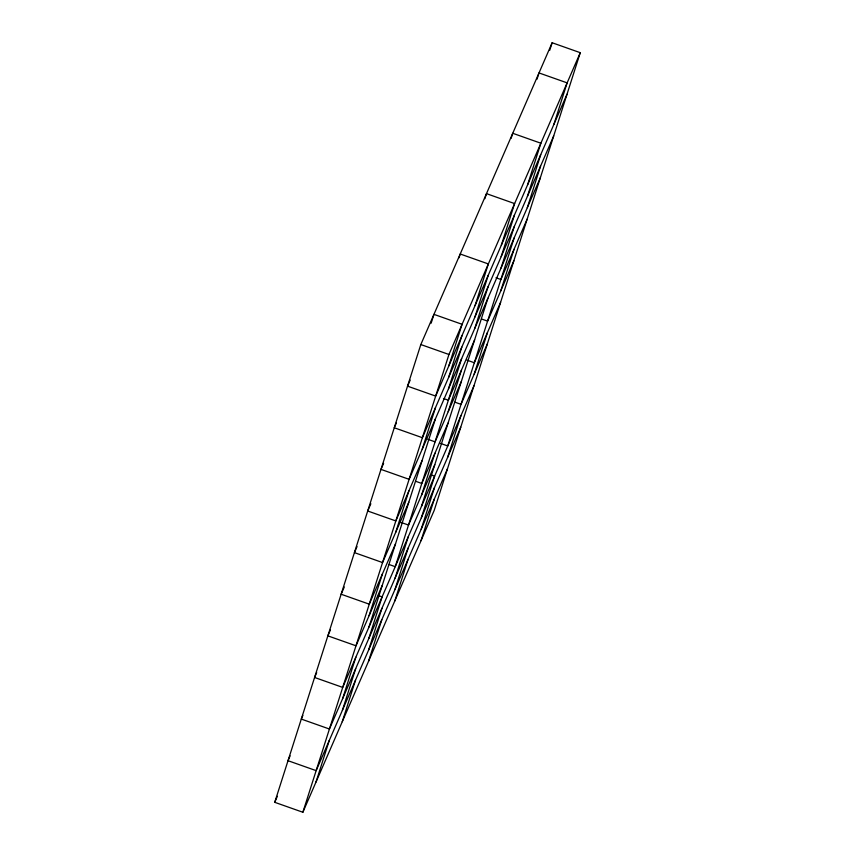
<?xml version="1.0" encoding="UTF-8"?>
<svg xmlns="http://www.w3.org/2000/svg" width="855" height="855" viewBox="0 0 855 855"><rect width="100%" height="100%" fill="white"/><g stroke="black" fill="none" stroke-linecap="round" stroke-linejoin="round"><path stroke-width="1.28" d="M274.733 802.311L420.82 344.544L552.138 42.75L580.267 52.689L434.18 510.456L302.862 812.25L274.733 802.311L277.362 796.272M431.144 323.19L433.955 314.362L462.085 324.302L448.8 365.919M459.007 257.783L460.214 253.999L488.344 263.939L475.07 305.556M484.871 198.691L486.484 193.647L514.614 203.586L501.329 245.203M511.13 138.328L512.744 133.284L540.873 143.223L527.588 184.84M302.862 812.25L448.95 354.483L580.267 52.689M536.993 79.237L539.003 72.931L567.132 82.871L553.858 124.477M315.997 782.069L329.271 740.451M342.556 698.845L355.84 657.228M369.114 615.611L382.399 573.994M395.683 532.376L408.957 490.759M422.242 449.142L435.526 407.536M549.722 50.317L552.138 42.75M342.406 710.281L355.691 668.663M368.965 627.046L435.377 418.971M448.651 377.354L461.935 335.737M342.257 721.716L355.541 680.099M368.815 638.482L382.1 596.865L378.434 595.572M448.501 388.79L461.786 347.173M368.665 649.918L381.95 608.3M461.636 358.608L395.234 566.683L389.111 564.524M474.92 316.991L488.194 275.374M368.516 661.353L381.8 619.736M395.085 578.119L408.359 536.513M421.643 494.895L434.928 453.278M448.202 411.661L461.486 370.044M474.771 328.427L488.045 286.81M394.935 589.565L408.209 547.948M421.494 506.331L487.895 298.256M501.18 256.639L514.464 215.022M394.786 601.001L408.059 559.384M421.344 517.767L434.629 476.15L430.952 474.856M501.03 268.075L514.315 226.457M421.194 529.202L434.479 487.585M514.165 237.893L447.753 445.968L440.421 443.382M527.439 196.276L540.723 154.659M421.045 540.638L434.329 499.021M447.603 457.404L460.888 415.787M474.172 374.18L487.446 332.563M500.731 290.946L514.015 249.329M527.289 207.712L540.574 166.094M410.176 380.122L407.546 386.161L435.676 396.089L566.983 94.306M396.367 422.947L394.262 427.767L422.391 437.707L553.709 135.924M383.606 463.357L380.977 469.384L409.107 479.324L540.424 177.53M370.856 503.755L367.703 511.001L395.833 520.941L422.092 460.578M357.048 546.58L354.419 552.619L382.548 562.558L408.808 502.195M344.287 586.99L341.134 594.236L369.264 604.175L395.534 543.812M330.479 629.814L327.86 635.853L355.99 645.792L382.249 585.429M316.681 672.639L314.576 677.47L342.705 687.399L474.023 385.616M302.873 715.464L301.291 719.076L329.421 729.016L460.738 427.233M290.112 755.863L288.017 760.694L316.147 770.633L447.454 468.839M474.621 339.863L448.351 400.226L443.467 398.494M527.14 219.147L500.88 279.51L495.986 277.779M461.337 381.48L435.077 441.843L427.735 439.246M513.866 260.764L487.596 321.127L481.483 318.968M448.052 423.097L421.793 483.46L415.68 481.29M500.581 302.381L474.322 362.744L466.98 360.147M434.778 464.714L408.508 525.066L401.177 522.48M487.297 343.999L461.037 404.351L454.924 402.192M420.82 344.544L448.95 354.483"/></g></svg>
